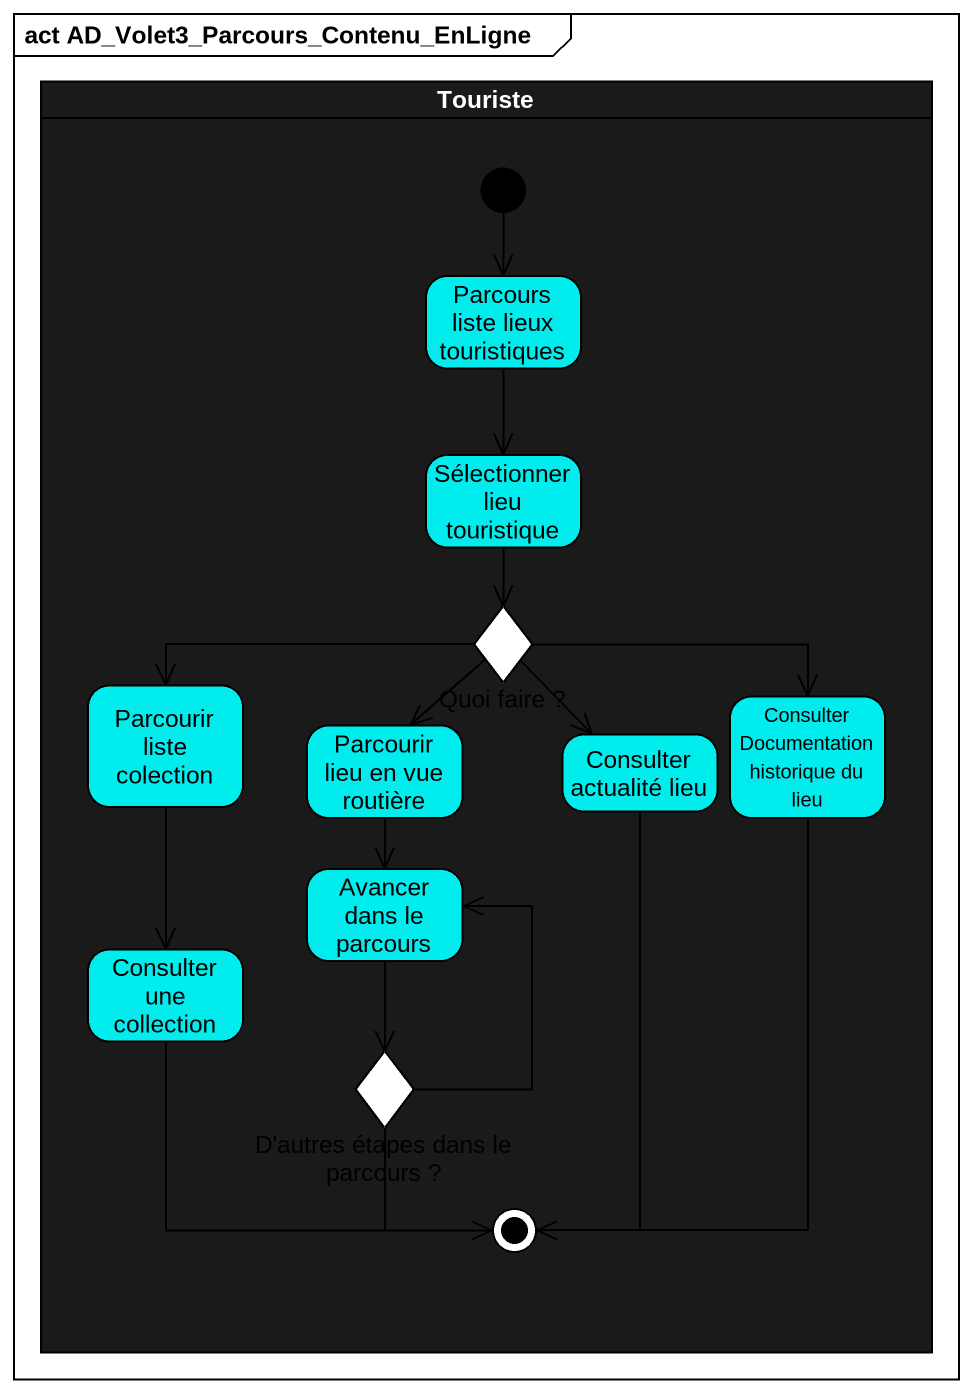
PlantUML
@startuml
mainframe act AD_Volet3_Parcours_Contenu_EnLigne
hide empty description
state Touriste <<partition>> #1A1A1A {
  state "Parcours liste lieux touristiques" as Parcours_liste_lieux #00ECED
  state "Sélectionner lieu touristique" as Sélectionner_lieu #00ECED
  state "Quoi faire ?" as Quoi_faire <<choice>> #00ECED
  state "Parcourir liste colection" as Parcourir_liste_colection #00ECED
  state "Consulter Documentation historique du lieu" as Consulter_Documentation #00ECED
  state "Parcourir lieu en vue routière" as Parcourir_lieu_en_vue #00ECED
  state "Consulter actualité lieu" as Consulter_actualité_lieu #00ECED
  state "Avancer dans le parcours" as Avancer_dans_le_parcours #00ECED
  state "Consulter une collection" as Consulter_une_collection #00ECED
  state "D'autres étapes dans le parcours ?" as D_autres_étapes_dans_le <<choice>> #00ECED
  [*] --> Parcours_liste_lieux
  Consulter_Documentation --> [*]
  Consulter_actualité_lieu --> [*]
  Consulter_une_collection --> [*]
  D_autres_étapes_dans_le --> [*]
}
Parcours_liste_lieux --> Sélectionner_lieu
Sélectionner_lieu --> Quoi_faire
Quoi_faire -left-> Parcourir_liste_colection
Quoi_faire -right-> Consulter_Documentation
Quoi_faire --> Parcourir_lieu_en_vue
Quoi_faire --> Consulter_actualité_lieu
Parcourir_liste_colection --> Consulter_une_collection
Parcourir_lieu_en_vue --> Avancer_dans_le_parcours
Avancer_dans_le_parcours --> D_autres_étapes_dans_le
D_autres_étapes_dans_le -up-> Avancer_dans_le_parcours
@enduml
